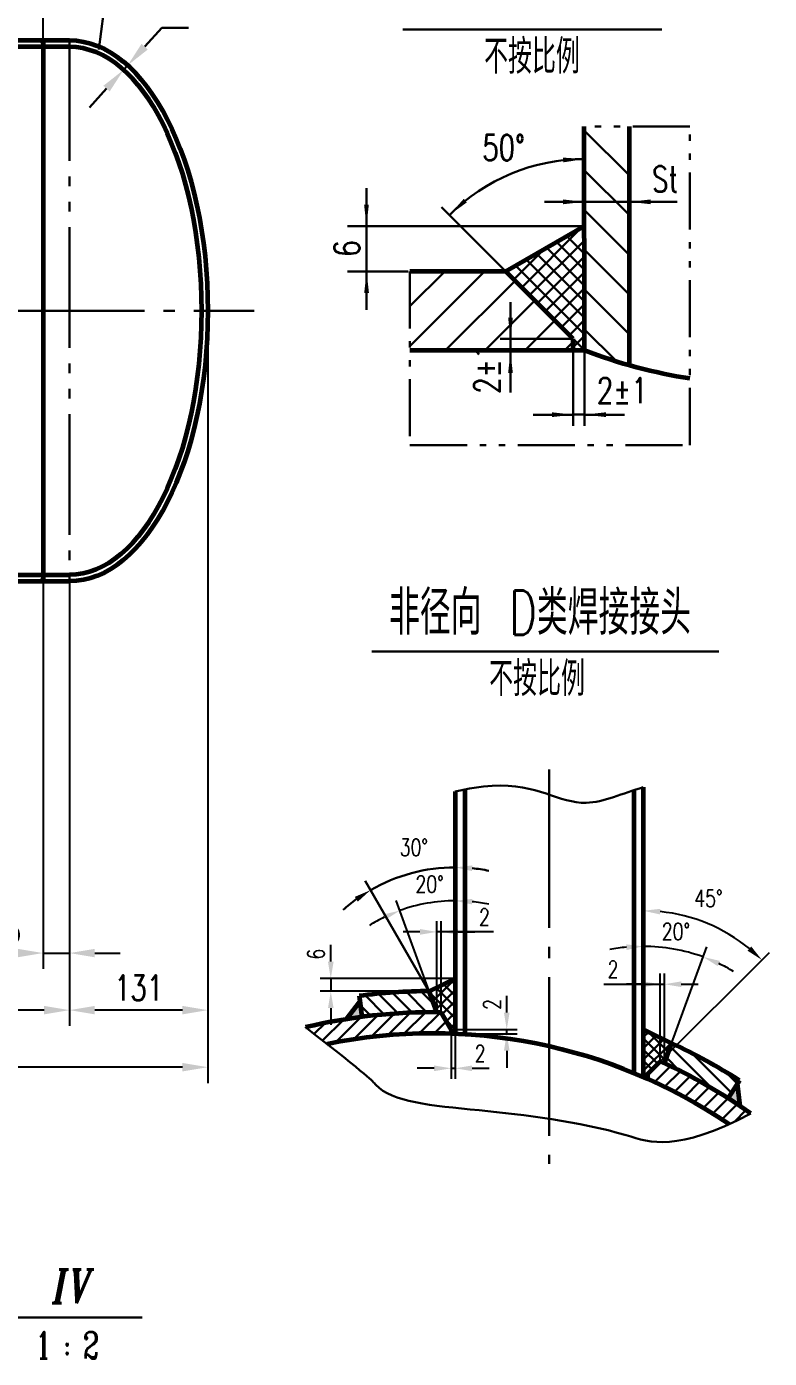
# Model space of a CAD drawing. Extents: x 0 to 25472, y -20 to 7186.
# Drawn here: x 3343 to 4046, y 1630 to 2891 of the extents above; entities that cross this region are included whole.
import ezdxf
from ezdxf.enums import TextEntityAlignment as Align

# ---------------------------------------------------------------- set-up
doc = ezdxf.new("R2010")
doc.units = 0
doc.header["$LTSCALE"] = 60
doc.header["$MEASUREMENT"] = 0
doc.header["$PDMODE"] = 1
for name, pattern in [('JXX-L', [2.9499999999999997, 1.9, -0.25, 0.15, -0.25, 0.15, -0.25]), ('JXX-S', [1.7000000000000002, 0.9, -0.2, 0.1, -0.2, 0.1, -0.2]), ('XX-S', [0.5, 0.3, -0.2]), ('ZXX-L', [3.28, 2.5, -0.3, 0.18, -0.3])]:
    doc.linetypes.add(name, pattern=pattern)
doc.layers.get('Defpoints').update_dxf_attribs({"linetype": 'CONTINUOUS'})
for name, color, linetype, lineweight in [('A 粗实线', 1, 'CONTINUOUS', 60), ('B 细实线', 7, 'CONTINUOUS', 30), ('C 文 字', 2, 'CONTINUOUS', 30), ('E 长中心线', 3, 'ZXX-L', 30), ('F 短虚线', 6, 'XX-S', 40), ('H 短双点线', 3, 'JXX-S', 30), ('I 长双点线', 3, 'JXX-L', 30)]:
    doc.layers.add(name, color=color, linetype=linetype, lineweight=lineweight)
doc.styles.add('HZ', font='txt', dxfattribs={"width": 0.75, "bigfont": 'hztxt'})
doc.styles.add('HZTXT', font='TXT.SHX', dxfattribs={"width": 0.75, "bigfont": 'HZTXT'})
doc.styles.add('ITALICT', font='ITALICT.shx', dxfattribs={"width": 0.7})
doc.styles.add('ROMANC', font='romanc', dxfattribs={"width": 0.7, "height": 6})
doc.dimstyles.new('通用标注4.0', dxfattribs={"dimtxt": 4, "dimasz": 4, "dimexe": 2.5, "dimexo": 0, "dimgap": 1.5, "dimtad": 1, "dimdec": 0, "dimzin": 0, "dimdsep": 46, "dimtxsty": 'HZTXT', "dimcen": 0, "dimadec": 0, "dimazin": 0, "dimtfac": 0.375, "dimtdec": 0, "dimtmove": 2, "dimatfit": 3, "dimfxl": 0, "dimtzin": 0, "dimarcsym": 0})
pattern_1 = [(135, (1189.972952240008, 714.1447883837589), (-5.303300858899107, -5.303300858899106), []), (225, (1189.972952240008, 714.1447883837589), (5.303300858899106, -5.303300858899107), [])]

# ---------------------------------------------------------------- blocks, each defined once
blk = doc.blocks.new('*D100')
at = {"layer": 'C 文 字', "color": 0, "lineweight": -2}
for p, q in [((3797.656559941417, 1957.677479694768), (3797.656559941417, 1973.677479694768)), ((3744.8955242415, 1941.677479694768), (3807.656559941417, 1941.677479694768)), ((3797.656559941417, 1937.523077140234), (3797.656559941417, 1941.677479694768)), ((3748.895520241502, 1937.523077140234), (3807.656559941417, 1937.523077140234)), ((3797.656559941417, 1921.523077140234), (3797.656559941417, 1905.523077140234))]:
    blk.add_line(p, q, dxfattribs=at)
at = {"layer": 'C 文 字', "color": 0}
for points in [[(3794.989893274751, 1957.677479694768), (3800.323226608084, 1957.677479694768), (3797.656559941417, 1941.677479694768)], [(3794.989893274751, 1921.523077140234), (3800.323226608084, 1921.523077140234), (3797.656559941417, 1937.523077140234)]]:
    blk.add_solid(points, dxfattribs=at)
at = {"layer": 'Defpoints', "color": 0}
for p in [(3744.8955242415, 1941.677479694768), (3797.656559941417, 1941.677479694768), (3748.895520241502, 1937.523077140234)]:
    blk.add_point(p, dxfattribs=at)
at = {"layer": 'C 文 字', "color": 0, "insert": (3783.656559941417, 1965.390344361394), "char_height": 16, "attachment_point": 5, "rotation": 90, "style": 'HZTXT'}
blk.add_mtext('2', dxfattribs=at)
blk = doc.blocks.new('*D99')
at = {"layer": 'C 文 字', "color": 0, "lineweight": -2}
for p, q in [((3744.8955242415, 1937.523077140235), (3744.8955242415, 1894.963421518316)), ((3748.895520241502, 1937.523077140234), (3748.895520241502, 1894.963421518316)), ((3728.8955242415, 1904.963421518316), (3712.8955242415, 1904.963421518316)), ((3744.8955242415, 1904.963421518316), (3748.895520241502, 1904.963421518316)), ((3764.895520241502, 1904.963421518316), (3780.895520241502, 1904.963421518316))]:
    blk.add_line(p, q, dxfattribs=at)
at = {"layer": 'C 文 字', "color": 0}
for points in [[(3728.8955242415, 1907.630088184982), (3728.8955242415, 1902.296754851649), (3744.8955242415, 1904.963421518316)], [(3764.895520241502, 1907.630088184982), (3764.895520241502, 1902.296754851649), (3748.895520241502, 1904.963421518316)]]:
    blk.add_solid(points, dxfattribs=at)
at = {"layer": 'Defpoints', "color": 0}
for p in [(3744.8955242415, 1937.523077140235), (3748.895520241502, 1937.523077140234), (3748.895520241502, 1904.963421518316)]:
    blk.add_point(p, dxfattribs=at)
at = {"layer": 'C 文 字', "color": 0, "insert": (3772.470399470083, 1918.963421518316), "char_height": 16, "attachment_point": 5, "style": 'HZTXT'}
blk.add_mtext('2', dxfattribs=at)
blk = doc.blocks.new('*D95')
at = {"layer": 'C 文 字', "color": 0, "lineweight": -2}
blk.add_line((3724.245153413336, 1977.951892928745), (3693.051536017421, 2063.655652355164), dxfattribs=at)
for start, end in [(89.99999999999991, 109.9999999999921), (78.0327788790486, 84.01638943952426), (115.9836105604677, 121.9672211209434)]:
    blk.add_arc((3748.895520241502, 1910.225566687057), 153.2768867970662, start, end, dxfattribs=at)
at = {"layer": 'C 文 字', "color": 0}
for points in [[(3764.734530727946, 2060.004331427729), (3765.012894071293, 2065.330395480435), (3748.895520241502, 2063.502453484123)], [(3680.701167212805, 2050.463963245166), (3682.784364383112, 2045.554306027594), (3696.471737450677, 2054.258726147304)]]:
    blk.add_solid(points, dxfattribs=at)
at = {"layer": 'Defpoints', "color": 0}
for p in [(3748.895520241502, 2113.666419215215), (3713.54743752812, 2059.37085516339), (3724.245153413336, 1977.951892928745), (3731.524669384198, 1957.951587174234), (3748.895520241501, 1937.523077140235)]:
    blk.add_point(p, dxfattribs=at)
at = {"layer": 'C 文 字', "color": 0, "insert": (3724.618162866429, 2079.23980699499), "char_height": 16, "attachment_point": 5, "style": 'HZTXT'}
blk.add_mtext('20°', dxfattribs=at)
blk = doc.blocks.new('*D94')
at = {"layer": 'C 文 字', "color": 0, "lineweight": -2}
for p, q in [((3731.524669384198, 1966.081173626659), (3731.524669384198, 2044.070223464272)), ((3735.524665384197, 1957.908283346176), (3735.524665384197, 2044.070223464272)), ((3715.524669384198, 2034.070223464272), (3699.524669384198, 2034.070223464272)), ((3735.524665384197, 2034.070223464272), (3731.524669384198, 2034.070223464272)), ((3735.524665384197, 2034.070223464272), (3731.524669384198, 2034.070223464272)), ((3785.185865889888, 2034.070223464272), (3735.524665384197, 2034.070223464272)), ((3751.524665384197, 2034.070223464272), (3767.524665384197, 2034.070223464272))]:
    blk.add_line(p, q, dxfattribs=at)
at = {"layer": 'C 文 字', "color": 0}
for points in [[(3715.524669384198, 2036.736890130939), (3715.524669384198, 2031.403556797605), (3731.524669384198, 2034.070223464272)], [(3751.524665384197, 2036.736890130939), (3751.524665384197, 2031.403556797605), (3735.524665384197, 2034.070223464272)]]:
    blk.add_solid(points, dxfattribs=at)
at = {"layer": 'Defpoints', "color": 0}
for p in [(3731.524669384198, 2034.070223464272), (3731.524669384198, 1966.081173626659), (3735.524665384197, 1957.908283346176)]:
    blk.add_point(p, dxfattribs=at)
at = {"layer": 'C 文 字', "color": 0, "insert": (3776.519199223221, 2048.070223464272), "char_height": 16, "attachment_point": 5, "style": 'HZTXT'}
blk.add_mtext('2', dxfattribs=at)
blk = doc.blocks.new('*D101')
at = {"layer": 'C 文 字', "color": 0, "lineweight": -2}
for p, q in [((3631.089541124042, 2005.951880928744), (3631.089541124042, 2021.951880928744)), ((3748.895520241502, 1989.951880928744), (3621.089541124042, 1989.951880928744)), ((3631.089541124042, 1989.951880928744), (3631.089541124042, 1977.951892928744)), ((3724.245153413351, 1977.951892928744), (3621.089541124042, 1977.951892928744)), ((3631.089541124042, 1961.951892928744), (3631.089541124042, 1945.951892928744))]:
    blk.add_line(p, q, dxfattribs=at)
at = {"layer": 'C 文 字', "color": 0}
for points in [[(3628.422874457375, 2005.951880928744), (3633.756207790708, 2005.951880928744), (3631.089541124042, 1989.951880928744)], [(3628.422874457375, 1961.951892928744), (3633.756207790708, 1961.951892928744), (3631.089541124042, 1977.951892928744)]]:
    blk.add_solid(points, dxfattribs=at)
at = {"layer": 'Defpoints', "color": 0}
for p in [(3748.895520241502, 1989.951880928744), (3631.089541124042, 1977.951892928744), (3724.245153413351, 1977.951892928744)]:
    blk.add_point(p, dxfattribs=at)
at = {"layer": 'C 文 字', "color": 0, "insert": (3617.089541124042, 2013.001308746867), "char_height": 16, "attachment_point": 5, "rotation": 90, "style": 'HZTXT'}
blk.add_mtext('6 ', dxfattribs=at)
blk = doc.blocks.new('*D96')
at = {"layer": 'C 文 字', "color": 0, "lineweight": -2}
for p, q in [((3943.006128852499, 1911.385191589339), (3943.006128852499, 1994.55643697678)), ((3946.882453271952, 1909.604667416161), (3946.882453271952, 1994.55643697678)), ((3889.568370441162, 1984.55643697678), (3943.006128852499, 1984.55643697678)), ((3927.006128852499, 1984.55643697678), (3911.006128852499, 1984.55643697678)), ((3943.006128852499, 1984.55643697678), (3946.882453271952, 1984.55643697678)), ((3943.006128852499, 1984.55643697678), (3946.882453271952, 1984.55643697678)), ((3962.882453271952, 1984.55643697678), (3978.882453271952, 1984.55643697678))]:
    blk.add_line(p, q, dxfattribs=at)
at = {"layer": 'C 文 字', "color": 0}
for points in [[(3927.006128852499, 1987.223103643446), (3927.006128852499, 1981.889770310113), (3943.006128852499, 1984.55643697678)], [(3962.882453271952, 1987.223103643446), (3962.882453271952, 1981.889770310113), (3946.882453271952, 1984.55643697678)]]:
    blk.add_solid(points, dxfattribs=at)
at = {"layer": 'Defpoints', "color": 0}
for p in [(3946.882453271952, 1984.55643697678), (3943.006128852499, 1911.385191589339), (3946.882453271952, 1909.604667416161)]:
    blk.add_point(p, dxfattribs=at)
at = {"layer": 'C 文 字', "color": 0, "insert": (3898.235037107828, 1998.55643697678), "char_height": 16, "attachment_point": 5, "style": 'HZTXT'}
blk.add_mtext('2', dxfattribs=at)
blk = doc.blocks.new('*D98')
at = {"layer": 'C 文 字', "color": 0, "lineweight": -2}
blk.add_line((3943.0061288525, 1911.385191589339), (4046.239521630788, 2014.618584367621), dxfattribs=at)
blk.add_arc((3926.895342241501, 1895.274404978341), 158.7781570826131, 50.77611433509654, 84.22388566490203, dxfattribs=at)
at = {"layer": 'C 文 字', "color": 0}
for points in [[(3942.740660969081, 2050.583126151112), (3943.009379711323, 2055.909685517346), (3926.895342241501, 2054.052562060953)], [(4029.087293241233, 2020.255046312477), (4025.510859837847, 2016.29858721935), (4039.168453818922, 2007.547516555756)]]:
    blk.add_solid(points, dxfattribs=at)
at = {"layer": 'Defpoints', "color": 0}
for p in [(3926.8953422415, 2117.618409383937), (4006.284420782809, 2032.780322577958), (3943.0061288525, 1911.385191589339), (3926.895342241501, 1896.657020253147), (3930.895338241502, 1899.274400978342)]:
    blk.add_point(p, dxfattribs=at)
at = {"layer": 'C 文 字', "color": 0, "insert": (3988.536800432179, 2065.806268357517), "char_height": 16, "attachment_point": 5, "style": 'HZTXT'}
blk.add_mtext('45°', dxfattribs=at)
blk = doc.blocks.new('*D97')
at = {"layer": 'C 文 字', "color": 0, "lineweight": -2}
blk.add_line((3953.747064748801, 1928.465032442132), (3986.981676011744, 2019.776376431422), dxfattribs=at)
for start, end in [(95.53528048627109, 101.0705609725421), (70.00000000000037, 90.00000000000006), (58.92943902745827, 64.46471951372932)]:
    blk.add_arc((3926.8953422415, 1854.69053117986), 165.6806870671113, start, end, dxfattribs=at)
at = {"layer": 'C 文 字', "color": 0}
for points in [[(3910.785243420848, 2022.262203995186), (3911.042766898219, 2016.935091634531), (3926.8953422415, 2020.371218246971)], [(3997.282798132549, 2001.728647310778), (3999.346770777016, 2006.646417269543), (3983.561474578487, 2010.379450223563)]]:
    blk.add_solid(points, dxfattribs=at)
at = {"layer": 'Defpoints', "color": 0}
for p in [(3926.8953422415, 2117.618409383937), (3965.103938154687, 2015.905273884654), (3953.747064748801, 1928.465032442132), (3946.882453271951, 1909.604667416159), (3926.8953422415, 1896.657020253147)]:
    blk.add_point(p, dxfattribs=at)
at = {"layer": 'C 文 字', "color": 0, "insert": (3957.811675008372, 2034.435628247737), "char_height": 16, "attachment_point": 5, "style": 'HZTXT'}
blk.add_mtext('20°', dxfattribs=at)
blk = doc.blocks.new('*D137')
at = {"layer": 'C 文 字', "color": 0, "lineweight": -2}
for p, q in [((407.0637885853967, 1960.022623847577), (407.0637885853967, 1891.022623847577)), ((3514.69800550096, 1960.022623847577), (3514.69800550096, 1891.022623847577)), ((3490.69800550096, 1906.022623847577), (431.0637885853967, 1906.022623847577))]:
    blk.add_line(p, q, dxfattribs=at)
at = {"layer": 'C 文 字', "color": 0}
for points in [[(431.0637885853967, 1910.022623847577), (431.0637885853967, 1902.022623847577), (407.0637885853967, 1906.022623847577)], [(3490.69800550096, 1910.022623847577), (3490.69800550096, 1902.022623847577), (3514.69800550096, 1906.022623847577)]]:
    blk.add_solid(points, dxfattribs=at)
at = {"layer": 'Defpoints', "color": 0}
for p in [(407.0637885853967, 1960.022623847577), (3514.69800550096, 1960.022623847577), (407.0637885853967, 1906.022623847577)]:
    blk.add_point(p, dxfattribs=at)
at = {"layer": 'C 文 字', "color": 0, "insert": (1960.880897043178, 1927.022623847577), "char_height": 24, "attachment_point": 5, "style": 'HZTXT'}
blk.add_mtext('～3817', dxfattribs=at)
blk = doc.blocks.new('*D121')
at = {"layer": 'C 文 字', "color": 0, "lineweight": -2}
for p, q in [((3383.698005391946, 2365.91042752467), (3383.698005391946, 1945.022623829407)), ((924.0637202845164, 2326.91042752467), (924.0637202845164, 1945.022623829407)), ((3359.698005391946, 1960.022623829407), (948.0637202845164, 1960.022623829407))]:
    blk.add_line(p, q, dxfattribs=at)
at = {"layer": 'C 文 字', "color": 0}
for points in [[(948.0637202845164, 1964.022623829407), (948.0637202845164, 1956.022623829407), (924.0637202845164, 1960.022623829407)], [(3359.698005391946, 1964.022623829407), (3359.698005391946, 1956.022623829407), (3383.698005391946, 1960.022623829407)]]:
    blk.add_solid(points, dxfattribs=at)
at = {"layer": 'Defpoints', "color": 0}
for p in [(3383.698005391946, 2365.91042752467), (924.0637202845164, 2326.91042752467), (924.0637202845164, 1960.022623829407)]:
    blk.add_point(p, dxfattribs=at)
at = {"layer": 'C 文 字', "color": 0, "insert": (2153.880862838231, 1981.022623829407), "char_height": 24, "attachment_point": 5, "style": 'HZTXT'}
blk.add_mtext('3160', dxfattribs=at)
blk = doc.blocks.new('*D145')
at = {"layer": 'C 文 字', "color": 0, "lineweight": -2}
for p, q in [((3358.698005391945, 2371.91042752467), (3358.698005391945, 1999.022623829407)), ((3383.698005391946, 2365.91042752467), (3383.698005391946, 1999.022623829407)), ((3334.698005391945, 2014.022623829407), (3310.698005391945, 2014.022623829407)), ((3358.698005391945, 2014.022623829407), (3383.698005391946, 2014.022623829407)), ((3407.698005391946, 2014.022623829407), (3431.698005391946, 2014.022623829407))]:
    blk.add_line(p, q, dxfattribs=at)
at = {"layer": 'C 文 字', "color": 0}
for points in [[(3334.698005391945, 2018.022623829407), (3334.698005391945, 2010.022623829407), (3358.698005391945, 2014.022623829407)], [(3407.698005391946, 2018.022623829407), (3407.698005391946, 2010.022623829407), (3383.698005391946, 2014.022623829407)]]:
    blk.add_solid(points, dxfattribs=at)
at = {"layer": 'Defpoints', "color": 0}
for p in [(3358.698005391945, 2371.91042752467), (3383.698005391946, 2365.91042752467), (3383.698005391946, 2014.022623829407)]:
    blk.add_point(p, dxfattribs=at)
at = {"layer": 'C 文 字', "color": 0, "insert": (3322.246383805249, 2035.123695991399), "char_height": 24, "attachment_point": 5, "style": 'HZTXT'}
blk.add_mtext('25', dxfattribs=at)
blk = doc.blocks.new('*D129')
at = {"layer": 'C 文 字', "color": 0, "lineweight": -2}
for p, q in [((3514.698005391946, 2621.91042752467), (3514.698005391946, 1945.022623829407)), ((3383.698005391946, 2371.91042752467), (3383.698005391946, 1945.022623829407)), ((3490.698005391946, 1960.022623829407), (3407.698005391946, 1960.022623829407))]:
    blk.add_line(p, q, dxfattribs=at)
at = {"layer": 'C 文 字', "color": 0}
for points in [[(3407.698005391946, 1964.022623829407), (3407.698005391946, 1956.022623829407), (3383.698005391946, 1960.022623829407)], [(3490.698005391946, 1964.022623829407), (3490.698005391946, 1956.022623829407), (3514.698005391946, 1960.022623829407)]]:
    blk.add_solid(points, dxfattribs=at)
at = {"layer": 'Defpoints', "color": 0}
for p in [(3514.698005391946, 2621.91042752467), (3383.698005391946, 2371.91042752467), (3383.698005391946, 1960.022623829407)]:
    blk.add_point(p, dxfattribs=at)
at = {"layer": 'C 文 字', "color": 0, "insert": (3449.198005391946, 1981.022623829407), "char_height": 24, "attachment_point": 5, "style": 'HZTXT'}
blk.add_mtext('131', dxfattribs=at)
blk = doc.blocks.new('*D130')
at = {"layer": 'C 文 字', "color": 0, "lineweight": -2}
for p, q in [((3108.698005391946, 3107.910427524672), (3108.698005391946, 3190.798231219933)), ((3358.698005391945, 2871.91042752467), (3358.698005391945, 3190.798231219933)), ((3334.698005391945, 3175.798231219933), (3132.698005391946, 3175.798231219933))]:
    blk.add_line(p, q, dxfattribs=at)
at = {"layer": 'C 文 字', "color": 0}
for points in [[(3132.698005391946, 3179.798231219933), (3132.698005391946, 3171.798231219933), (3108.698005391946, 3175.798231219933)], [(3334.698005391945, 3179.798231219933), (3334.698005391945, 3171.798231219933), (3358.698005391945, 3175.798231219933)]]:
    blk.add_solid(points, dxfattribs=at)
at = {"layer": 'Defpoints', "color": 0}
for p in [(3108.698005391946, 3175.798231219933), (3108.698005391946, 3107.910427524672), (3358.698005391945, 2871.91042752467)]:
    blk.add_point(p, dxfattribs=at)
at = {"layer": 'C 文 字', "color": 0, "insert": (3233.698005391946, 3196.798231219933), "char_height": 24, "attachment_point": 5, "style": 'HZTXT'}
blk.add_mtext('250', dxfattribs=at)

msp = doc.modelspace()

# ---------------------------------------------------------------- hatches: boundary and pattern name
at = {"layer": 'B 细实线'}
h = msp.add_hatch(dxfattribs=at)
h.set_pattern_fill('ANSI37', color=256, scale=60, angle=90, style=0)
h.set_pattern_definition(pattern_1)
h.paths.add_polyline_path([(3748.895520241501, 1989.951880928745), (3724.245153413339, 1977.951892928738), (3731.524669384198, 1957.951587174234, -0.001923196726874934), (3735.524665384197, 1957.908283346176), (3744.895524241499, 1941.677479694774), (3744.8955242415, 1937.675188071535, -0.00200145360634919), (3748.895520241502, 1937.523077140234)])
h = msp.add_hatch(dxfattribs=at)
h.set_pattern_fill('ANSI31', color=256, scale=80, angle=90, style=0)
h.set_pattern_definition([(135, (1189.972952240008, 714.1447883837589), (-7.071067811865476, -7.071067811865475), [])])
h.paths.add_polyline_path([(3731.524669384198, 1957.951587174234), (3724.245153413336, 1977.951892928744, 0.030818604698985), (3657.8956112415, 1973.407977117122), (3660.4882012415, 1953.57674727396, -0.03425704250480769)])
h.paths.add_polyline_path([(3953.747064748801, 1928.465032442132), (3946.882453271953, 1909.604667416161, -0.03306976694591388), (4007.154521241499, 1876.614838363761), (4017.895251241502, 1893.485994787298, 0.03386530782387602)])
h = msp.add_hatch(dxfattribs=at)
h.set_pattern_fill('ANSI31', color=256, scale=80, style=0)
h.set_pattern_definition([(45, (1189.972952240008, 714.1447883837589), (-7.071067811865475, 7.071067811865476), [])])
edge = h.paths.add_edge_path()
edge.add_line((3744.8955242415, 1937.675188071535), (3744.8955242415, 1941.677479694775))
edge.add_line((3744.8955242415, 1941.677479694775), (3735.524665384197, 1957.908283346176))
edge.add_arc((3727.895541241503, 1437.96477135176), 519.9994800000012, 89.15936012503444, 103.4202603102207)
edge.add_spline(control_points=[(3607.207888790235, 1943.765077545887), (3614.940347958297, 1937.78431617679), (3621.732582670693, 1932.499274958888), (3627.704655696331, 1927.823206467382)], knot_values=[41.38634881743771, 41.38634881743771, 41.38634881743771, 41.38634881743771, 43.61918968253246, 43.61918968253246, 43.61918968253246, 43.61918968253246], degree=3, periodic=0)
edge.add_arc((3727.895541241501, 1437.964771351761), 499.9995000000008, 88.05156797562353, 101.55929656733241, ccw=False)
edge = h.paths.add_edge_path()
edge.add_spline(control_points=[(4008.053519906864, 1852.103645390879), (4014.474332697834, 1854.969794824258), (4021.369133659, 1858.271955940639), (4028.794733576266, 1862.06279687482)], knot_values=[281.9264439888966, 281.9264439888966, 281.9264439888966, 281.9264439888966, 286.7274953030509, 286.7274953030509, 286.7274953030509, 286.7274953030509], degree=3, periodic=0)
edge.add_arc((3727.895541241489, 1437.964771351771), 519.999479999999, 54.64415151828851, 65.56412127476354)
edge.add_line((3943.006128852499, 1911.385191589339), (3930.895338241502, 1899.274400978342))
edge.add_line((3930.895338241502, 1899.274400978342), (3930.895338241502, 1894.90085267847))
edge.add_arc((3727.895541241503, 1437.96477135176), 499.9995000000007, 55.92231012737949, 66.04619252368917, ccw=False)
h = msp.add_hatch(dxfattribs=at)
h.set_pattern_fill('ANSI37', color=256, scale=60, angle=90, style=0)
h.set_pattern_definition(pattern_1)
h.paths.add_polyline_path([(3926.8953422415, 1896.657020253147, -0.002184279791076434), (3930.895338241502, 1894.90085267847), (3930.895338241502, 1899.274400978341), (3943.006128852499, 1911.385191589339, -0.002050825777576738), (3946.882453271953, 1909.604667416163), (3953.7470647488, 1928.465032442132), (3926.8953422415, 1941.547253525463)])

# ---------------------------------------------------------------- linework, layer by layer
at = {"layer": 'A 粗实线'}
for p, q in [((3218.198005391946, 2877.910427524672), (3383.698005391946, 2877.91042752467)), ((3358.698005391946, 2877.91042752467), (3358.698005391946, 2365.91042752467)), ((3218.198005391946, 2871.910427524666), (3383.698005391946, 2871.91042752467)), ((3871.230630804886, 2584.623594075012), (3871.055241830029, 2796.459211431276)), ((3913.816777733853, 2570.446743138105), (3913.816777733853, 2796.459211431276)), ((3871.133342706744, 2702.128610270629), (3796.765443974495, 2659.110806467332)), ((3796.765443974495, 2659.110806467332), (3706.073292046105, 2659.110806467332)), ((3860.611626025053, 2595.26462441677), (3796.765443974495, 2659.110806467332)), ((3706.073292046105, 2584.623594075012), (3871.230630804886, 2584.623594075012)), ((3860.611626025053, 2584.623594075012), (3860.611626025053, 2595.26462441677)), ((1995.141043945468, 2371.910427524668), (3383.698005391946, 2371.91042752467)), ((1995.141043945468, 2365.91042752467), (3383.698005391946, 2365.91042752467)), ((3757.895511241502, 2168.891129876466), (3757.895511241502, 1937.523077140235)), ((3917.895351241499, 2168.336299744197), (3917.895351241499, 1900.457552052405)), ((3926.8953422415, 2170.945636963194), (3926.8953422415, 1896.657020253147)), ((3748.895520241502, 2166.993646794475), (3748.895520241502, 1937.523077140235)), ((3724.245153413351, 1977.951892928744), (3748.895520241502, 1989.951880928744)), ((3646.051629162474, 1951.483060467028), (3658.601030690794, 1968.012085273524)), ((3657.8956112415, 1973.407977117121), (3660.4882012415, 1953.57674727396)), ((3731.524669384198, 1957.951587174234), (3724.245153413336, 1977.951892928744)), ((3744.8955242415, 1941.677479694775), (3735.524665384197, 1957.908283346176)), ((3744.8955242415, 1941.677479694768), (3744.8955242415, 1937.523077140235)), ((3953.747064748801, 1928.465032442132), (3926.8953422415, 1941.547253525463)), ((3946.882453271952, 1909.604667416159), (3953.747064748801, 1928.465032442132)), ((3930.895338241502, 1899.274400978342), (3943.006128852499, 1911.385191589339)), ((3930.895338241502, 1899.274400978342), (3930.895338241502, 1894.900852678471)), ((4017.895251241502, 1893.485994787298), (4007.154521241497, 1876.614838363759)), ((4015.827017177991, 1890.237286328379), (4018.352139527209, 1869.281851598493))]:
    msp.add_line(p, q, dxfattribs=at)
for centre, radius, start, end in [((4045.184977222492, 3036.11764431133), 483.8460416665285, 248.9290234589185, 261.1911073603539), ((3727.895541241502, 1437.964771351761), 539.99946, 90.38732151532362, 97.44819056104078), ((3727.895541241502, 1437.964771351761), 519.99948, 89.15936012503427, 103.4202603102267), ((3727.895541241502, 1437.964771351761), 499.9995, 55.92231012737924, 101.5592965673322), ((3727.895541241502, 1437.964771351761), 539.99946, 57.51783600790147, 65.2762278279485), ((3727.895541241502, 1437.964771351761), 519.99948, 54.64415151829019, 65.56412127476564)]:
    msp.add_arc(centre, radius, start, end, dxfattribs=at)
at = {"layer": 'A 粗实线', "extrusion": (0, 0, -1)}
for major_axis, ratio in [((0, -256), 0.51171875), ((0, -250), 0.5)]:
    msp.add_ellipse((3383.698005391946, 2621.91042752467), major_axis=major_axis, ratio=ratio, start_param=3.141592653589793, end_param=6.283185307179586, dxfattribs=at)
at = {"layer": 'A 粗实线'}
for points in [[(3352.698005391946, 2877.91042752467), (3358.698005391946, 2879.47042752467), (3364.698005391946, 2877.91042752467)], [(3352.698005391946, 2877.91042752467), (3355.698005391946, 2879.110427524671), (3358.698005391946, 2879.47042752467)], [(3354.498005391946, 2877.91042752467), (3358.698005391946, 2871.91042752467), (3362.898005391946, 2877.91042752467)], [(3358.698005391946, 2879.47042752467), (3361.698005391946, 2879.110427524671), (3364.698005391946, 2877.91042752467)], [(3354.498005391946, 2365.910427524668), (3358.698005391946, 2371.910427524668), (3362.898005391946, 2365.910427524668)], [(3352.698005391946, 2365.910427524668), (3355.698005391946, 2364.710427524667), (3358.698005391946, 2364.350427524669)], [(3352.698005391946, 2365.910427524668), (3358.698005391946, 2364.350427524669), (3364.698005391946, 2365.910427524668)], [(3358.698005391946, 2364.350427524669), (3361.698005391946, 2364.710427524667), (3364.698005391946, 2365.910427524668)], [(3646.051629162474, 1951.483060467028), (3658.601030690794, 1968.012085273524), (3660.4882012415, 1953.576747273961)], [(4007.154521241497, 1876.614838363759), (4015.827017177991, 1890.237286328379), (4018.352139527209, 1869.281851598493)]]:
    msp.add_solid(points, dxfattribs=at)
at = {"layer": 'B 细实线'}
for p, q in [((3411.450056448134, 2869.049765477448), (3469.798762662116, 3321.186110582388)), ((3699.24931428791, 2888.251385116121), (3944.438049791795, 2888.251385116121)), ((3871.058375822664, 2792.673960589942), (3913.816777733853, 2749.902981804145)), ((3913.816777733853, 2712.275690605256), (3871.089555036549, 2755.015561436718)), ((3664.862097846701, 2702.120403887544), (3664.862307197905, 2737.849676224221)), ((3871.283493864961, 2724.985663039079), (3833.521197061946, 2724.98577345016)), ((3871.252656366814, 2725.0200303284), (3913.816777733853, 2725.0200303284)), ((3913.799567760554, 2724.985664601798), (3959.023946713034, 2724.985443779638)), ((3735.874641835257, 2720.121995653939), (3796.798489361685, 2659.14392979176)), ((3871.252656366814, 2717.22512062623), (3913.816777733853, 2674.648373427292)), ((3871.133342706744, 2702.128610270629), (3646.841107877844, 2702.128610270629)), ((3664.858791092782, 2622.782410714546), (3664.858791092782, 2702.128610270629)), ((3811.804628302431, 2644.071726055707), (3868.076841726535, 2700.36058990522)), ((3871.252656366814, 2688.486570959161), (3819.328792784123, 2636.547379720465)), ((3844.984130648572, 2687.002706579584), (3871.252656366814, 2660.72633935653)), ((3871.252656366814, 2675.7772579794), (3854.517537068525, 2692.517266140119)), ((3832.398187383522, 2679.722419691228), (3804.280255988113, 2651.596046411865)), ((3825.917134232892, 2675.973481269873), (3871.252656366814, 2630.624517189444)), ((3826.853165098444, 2629.023033385227), (3871.252656366814, 2673.435644087975)), ((3871.252656366814, 2645.675424990859), (3835.45055721312, 2681.488050409629)), ((3913.816777733853, 2637.021082228403), (3871.252656366814, 2679.597829427345)), ((3806.164388709818, 2664.547587221859), (3871.252656366814, 2599.440060998815)), ((3870.891778079978, 2615.573584872407), (3816.155053584855, 2670.326646046771)), ((3704.302078823537, 2659.110806467332), (3646.841107877844, 2659.110806467332)), ((3776.613992764786, 2659.110806467332), (3706.073292046105, 2588.549138065384)), ((3706.073292046105, 2626.176407364183), (3738.997950506659, 2659.110806467332)), ((3739.76506072134, 2584.623594075012), (3805.499194327065, 2650.377134051989)), ((3871.252656366814, 2658.384717216788), (3834.377537412758, 2621.498700039527)), ((3841.901909727079, 2613.974353704281), (3871.252656366814, 2643.333816324681)), ((3871.252656366814, 2641.970538228456), (3913.816777733853, 2599.393778039976)), ((3824.309917280239, 2631.56626821389), (3777.381310812085, 2584.623594075012)), ((3801.173484916675, 2595.263692210581), (3801.173637836982, 2630.157338736029)), ((3871.252656366814, 2628.282876463956), (3849.426282041397, 2606.449994379502)), ((3814.997353070205, 2584.623594075012), (3843.120848066032, 2612.755402375791)), ((3856.950654355715, 2598.925674023343), (3871.252656366814, 2613.231962582307)), ((3871.252656366814, 2598.181035711121), (3860.611626025053, 2587.536861900924)), ((3901.483073349922, 2574.10384055676), (3871.252656366814, 2604.343234040025)), ((3860.611626025053, 2595.26462441677), (3791.515581120369, 2595.26462441677)), ((3801.194720795396, 2584.623594075012), (3801.194720795396, 2595.26462441677)), ((3801.194720795396, 2563.341533391489), (3801.194720795396, 2584.623594075012)), ((3860.611626025053, 2592.624071961982), (3852.613395328328, 2584.623594075012)), ((3860.611626025053, 2584.623594075012), (3860.611626025053, 2512.959396063547)), ((3861.306237590401, 2594.603756117824), (3871.252656366814, 2584.654399068288)), ((3801.173484916675, 2583.131928233255), (3801.173308258942, 2544.462847655235)), ((3871.252656366814, 2583.218233986794), (3871.252656366814, 2512.959396063547)), ((3860.691315742108, 2523.56874120266), (3822.747013704575, 2523.568857134294)), ((3860.611626025053, 2523.600426405308), (3871.252656366814, 2523.600426405308)), ((3871.283493864961, 2523.56874120266), (3909.242456627671, 2523.568595852103)), ((3670.032329410358, 2299.340875854808), (3998.351155184733, 2299.340875854808)), ((3314.865238351995, 1669.248489204598), (3452.445996140108, 1669.248489204598))]:
    msp.add_line(p, q, dxfattribs=at)
for points in [[(3871.252656366814, 2765.521109884932, 0, 4.492430189684237, 0), (3851.054358451423, 2764.629721736077, 4.492430189684237, 4.492430189684237, 0)], [(3664.858791092782, 2702.128610270629, 0, 4.492430189684237, 0), (3664.858791092782, 2722.346567919973, 4.492430189684237, 4.492430189684237, 0)], [(3743.395655782144, 2712.594288484677, 0, 4.492430189684237, 0), (3758.40132171681, 2726.144041300424, 4.492430189684237, 4.492430189684237, 0)], [(3871.252656366814, 2724.985663114367, 0, 4.492430189684237, 0), (3851.034698717471, 2724.985663114367, 4.492430189684237, 4.492430189684237, 0)], [(3913.776522079479, 2725.0200303284, 0, 4.492430189684237, 0), (3933.994479728823, 2725.0200303284, 4.492430189684237, 4.492430189684237, 0)], [(3664.978104752849, 2659.110806467332, 0, 4.492430189684237, 0), (3664.978104752849, 2638.892848817988, 4.492430189684237, 4.492430189684237, 0)], [(3801.194720795396, 2595.26462441677, 0, 4.492430189684237, 0), (3801.194720795396, 2615.482582066117, 4.492430189684237, 4.492430189684237, 0)], [(3801.194720795396, 2583.130435192899, 0, 4.492430189684237, 0), (3801.194720795396, 2562.912477543559, 4.492430189684237, 4.492430189684237, 0)], [(3860.611626025053, 2523.568741406943, 0, 4.492430189684237, 0), (3840.393668375709, 2523.568741406943, 4.492430189684237, 4.492430189684237, 0)], [(3871.252656366814, 2523.600426405308, 0, 4.492430189684237, 0), (3891.470614016154, 2523.600426405308, 4.492430189684237, 4.492430189684237, 0)]]:
    msp.add_lwpolyline(points, format="xyseb", dxfattribs=at)
msp.add_arc((3871.252656366811, 2584.623594075013), 180.89751580992, 90, 135.0000000000092, dxfattribs=at)
for points, knots in [([(3748.895520241509, 2166.993646794477), (3761.104648774588, 2169.658123116926), (3822.077572451726, 2179.79150681045), (3860.074503577638, 2143.065657585218), (3907.700986406911, 2165.354480207301), (3926.8953422415, 2170.945636963194)], [43.98538046123345, 43.98538046123345, 43.98538046123345, 43.98538046123345, 55.1133442539986, 100.0316991638917, 128.5887617369895, 128.5887617369895, 128.5887617369895, 128.5887617369895]), ([(3607.207888790235, 1943.765077545887), (3668.505258185996, 1896.353907187088), (3682.469691172457, 1873.053232784842), (3758.753539350524, 1867.464483511971), (3893.401923310517, 1851.699997878946), (3956.773362084015, 1825.295186684316), (4028.794733576266, 1862.06279687482)], [41.38634881743771, 41.38634881743771, 41.38634881743771, 41.38634881743771, 59.08670368965976, 153.1292461055681, 240.161789622343, 286.7274953030509, 286.7274953030509, 286.7274953030509, 286.7274953030509])]:
    msp.add_open_spline(points, degree=3, knots=knots, dxfattribs=at)
at = {"layer": 'C 文 字'}
for p, q in [((3454.962108853382, 2871.904806523609), (3471.103554285177, 2889.665823931753)), ((3496.557282706523, 2889.665823931753), (3471.103554285177, 2889.665823931753)), ((3434.973105264542, 2849.91018143176), (3438.820663421588, 2854.143789115464)), ((3418.831659832747, 2832.149164023616), (3402.690214400953, 2814.388146615471)), ((3723.95366509019, 1977.949843749785), (3663.712916406528, 2082.289881155849)), ((3731.524669384198, 1957.951587174234), (3731.524669384198, 1966.081173626659))]:
    msp.add_line(p, q, dxfattribs=at)
for start, end in [(90.00000000000006, 120.0000000000061), (78.56219318315641, 84.28109659157825), (125.7189034084279, 131.4378068168498)]:
    msp.add_arc((3748.895520241502, 1934.7492833927), 160.3652076699158, start, end, dxfattribs=at)
for points in [[(3452.001939285358, 2874.595047428907), (3457.922278421406, 2869.214565618309), (3438.820663421588, 2854.143789115464)], [(3415.871490264723, 2834.839404928915), (3421.791829400772, 2829.458923118316), (3434.973105264542, 2849.91018143176)], [(3764.742569143113, 2091.652966511053), (3765.008628516505, 2096.979659373822), (3748.895520241502, 2095.114491062615)], [(3653.825971150845, 2067.18835612034), (3656.719731758501, 2062.708334469722), (3668.71291640653, 2073.629627118005)]]:
    msp.add_solid(points, dxfattribs=at)
at = {"layer": 'E 长中心线'}
for p, q in [((2517.534047116804, 2621.91042752467), (3558.698005391946, 2621.91042752467)), ((3837.895431241501, 2187.900528640919), (3837.895431241501, 1814.526296547863))]:
    msp.add_line(p, q, dxfattribs=at)
at = {"layer": 'H 短双点线'}
for p, q in [((3971.089175063738, 2796.459211431276), (3871.055241830029, 2796.459211431276)), ((3971.089175063738, 2494.859823355124), (3971.089175063738, 2796.459211431276)), ((3706.073292046105, 2659.110806467332), (3706.073292046105, 2494.859823355124)), ((3706.073292046105, 2494.859823355124), (3971.089175063738, 2494.859823355124))]:
    msp.add_line(p, q, dxfattribs=at)
at = {"layer": 'I 长双点线'}
msp.add_line((3383.698005391946, 2877.91042752467), (3383.698005391946, 2365.91042752467), dxfattribs=at)

# ---------------------------------------------------------------- texts
at = {"layer": 'C 文 字', "style": 'HZTXT', "width": 0.7}
for p in [(3776.208468297718, 2862.487310141689), (3781.01999941008, 2273.576800880375)]:
    msp.add_text('不按比例', height=32.39254824624, dxfattribs=at).set_placement(p, align=Align.MIDDLE_LEFT)
at = {"layer": 'C 文 字', "style": 'HZ', "width": 0.75}
msp.add_text('50%%d', height=24.192, dxfattribs=at).set_placement((3794.668048484862, 2764.273863954764), align=Align.CENTER)
at = {"layer": 'C 文 字'}
for s, height, style, width, p in [('St', 24.192, 'HZ', 0.75, (3935.102109951611, 2734.427356271221)), ('2%%p1', 24.192, 'HZ', 0.75, (3882.855117819876, 2534.360081647001)), ('1 : 2', 25.08797248160242, 'ROMANC', 0.7, (3351.48027981518, 1630.443792301204))]:
    msp.add_text(s, height=height, dxfattribs=dict(at, style=style, width=width)).set_placement(p)
at = {"layer": 'C 文 字', "style": 'HZ', "width": 0.75}
msp.add_text('6', height=24.192, rotation=90, dxfattribs=at).set_placement((3658.536569021584, 2680.765354589018), align=Align.CENTER)
msp.add_text('2%%p1', height=24.192, rotation=90, dxfattribs=at).set_placement((3791.133011068603, 2543.336189785653))
at = {"layer": 'C 文 字', "insert": (3709.731435485992, 2114.018003540352), "char_height": 16, "attachment_point": 5, "style": 'HZTXT'}
msp.add_mtext('30°', dxfattribs=at)
at = {"layer": 'F 短虚线', "style": 'HZTXT', "width": 0.7}
msp.add_text('非径向 D类焊接接头', height=41.72953075200001, dxfattribs=at).set_placement((3829.196251516507, 2338.279323837129), align=Align.MIDDLE)
at = {"layer": 'F 短虚线', "style": 'ITALICT', "width": 0.8}
msp.add_text('IV', height=31.73996518519056, dxfattribs=at).set_placement((3367.493292811625, 1682.692437240945))

# ---------------------------------------------------------------- dimensions: what is measured, and where the dimension line sits
at = {"layer": 'C 文 字'}
for base, p1, p2, picture, middle in [((3108.698005391946, 3175.798231219933), (3358.698005391945, 2871.91042752467), (3108.698005391946, 3107.910427524672), '*D130', (3233.698005391946, 3196.798231219933)), ((3383.698005391946, 1960.022623829407), (3514.698005391946, 2621.91042752467), (3383.698005391946, 2371.91042752467), '*D129', (3449.198005391946, 1981.022623829407))]:
    dim = msp.add_linear_dim(base=base, p1=p1, p2=p2, dimstyle='通用标注4.0', override={"dimscale": 6}, dxfattribs=at)
    dim.commit()
    dim.dimension.update_dxf_attribs({"geometry": picture, "text_midpoint": middle})
dim = msp.add_linear_dim(base=(3383.698005391946, 2014.022623829407), p1=(3358.698005391945, 2371.91042752467), p2=(3383.698005391946, 2365.91042752467), dimstyle='通用标注4.0', override={"dimscale": 6, "dimtmove": 1}, dxfattribs=at)
dim.commit()
dim.dimension.update_dxf_attribs({"geometry": '*D145', "text_midpoint": (3322.246383805249, 2014.123695991399), "dimtype": 160})
for base, p1, p2, text, picture, middle in [((924.0637202845164, 1960.022623829407), (3383.698005391946, 2365.91042752467), (924.0637202845164, 2326.91042752467), '3160', '*D121', (2153.880862838231, 1981.022623829407)), ((407.0637885853967, 1906.022623847577), (3514.69800550096, 1960.022623847577), (407.0637885853967, 1960.022623847577), '～3817', '*D137', (1960.880897043178, 1927.022623847577))]:
    dim = msp.add_linear_dim(base=base, p1=p1, p2=p2, text=text, dimstyle='通用标注4.0', override={"dimscale": 6}, dxfattribs=at)
    dim.commit()
    dim.dimension.update_dxf_attribs({"geometry": picture, "text_midpoint": middle})
for base, line1, line2, picture, middle in [((3965.103938154687, 2015.905273884654), ((3926.8953422415, 2117.618409383937), (3926.8953422415, 1896.657020253147)), ((3946.882453271952, 1909.604667416159), (3953.747064748801, 1928.465032442132)), '*D97', (3957.811675008372, 2034.435628247737)), ((4006.284420782809, 2032.780322577958), ((3926.8953422415, 2117.618409383937), (3926.8953422415, 1896.657020253147)), ((3930.895338241502, 1899.274400978342), (3943.006128852499, 1911.385191589339)), '*D98', (3988.536800432179, 2065.806268357517)), ((3713.54743752812, 2059.37085516339), ((3748.895520241502, 2113.666419215215), (3748.895520241502, 1937.523077140235)), ((3731.524669384198, 1957.951587174234), (3724.245153413336, 1977.951892928744)), '*D95', (3724.618162866429, 2079.23980699499))]:
    dim = msp.add_angular_dim_2l(base=base, line1=line1, line2=line2, dimstyle='通用标注4.0', override={"dimscale": 4, "dimtmove": 1}, dxfattribs=at)
    dim.commit()
    dim.dimension.update_dxf_attribs({"geometry": picture, "text_midpoint": middle, "dimtype": 162})
for base, p1, p2, picture, middle in [((3731.524669384198, 2034.070223464272), (3735.524665384197, 1957.908283346176), (3731.524669384198, 1966.081173626659), '*D94', (3776.519199223221, 2047.547778423008)), ((3946.882453271952, 1984.55643697678), (3943.006128852499, 1911.385191589339), (3946.882453271952, 1909.604667416161), '*D96', (3898.235037107828, 1989.349086532549)), ((3748.895520241502, 1904.963421518316), (3744.8955242415, 1937.523077140235), (3748.895520241502, 1937.523077140234), '*D99', (3772.470399470083, 1904.963421518316))]:
    dim = msp.add_linear_dim(base=base, p1=p1, p2=p2, text='2', dimstyle='通用标注4.0', override={"dimscale": 4, "dimtmove": 1}, dxfattribs=at)
    dim.commit()
    dim.dimension.update_dxf_attribs({"geometry": picture, "text_midpoint": middle, "dimtype": 160})
for base, p1, p2, text, picture, middle in [((3631.089541124042, 1977.951892928744), (3748.895520241502, 1989.951880928744), (3724.245153413351, 1977.951892928744), '6 ', '*D101', (3631.089541124042, 2013.001308746867)), ((3797.656559941417, 1941.677479694768), (3748.895520241502, 1937.523077140234), (3744.8955242415, 1941.677479694768), '2', '*D100', (3797.656559941417, 1965.390344361394))]:
    dim = msp.add_linear_dim(base=base, p1=p1, p2=p2, angle=90, text=text, dimstyle='通用标注4.0', override={"dimscale": 4, "dimtmove": 1}, dxfattribs=at)
    dim.commit()
    dim.dimension.update_dxf_attribs({"geometry": picture, "text_midpoint": middle, "dimtype": 160})

doc.saveas('drawing.dxf')
